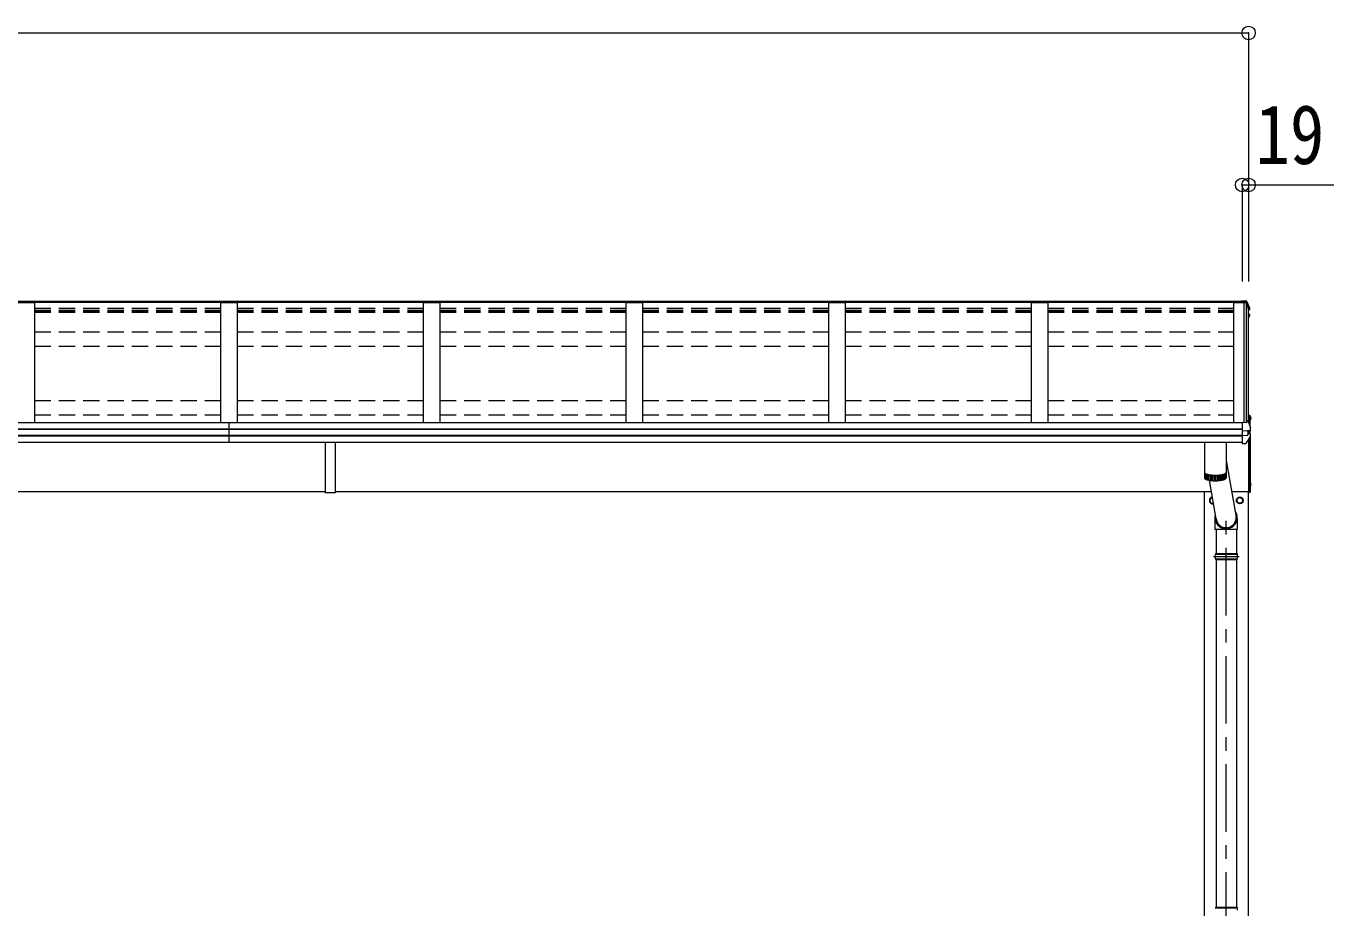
# Model space of a CAD drawing. Units: millimetres at full size; details may follow other scales. Extents: x -11243 to 11243, y -7760 to 7760.
# Drawn here: x -3817 to 55, y -3146 to -537 of the extents above; entities that cross this region are included whole.
import ezdxf
from ezdxf.enums import TextEntityAlignment as Align

# ---------------------------------------------------------------- set-up
doc = ezdxf.new("R2010")
doc.units = ezdxf.units.MM
doc.header["$LTSCALE"] = 40
doc.header["$PDMODE"] = 32
doc.header["$PDSIZE"] = 40
doc.linetypes.add('CHAIN1', pattern=[8, 5, -1, 1, -1])
doc.linetypes.add('DASHED1', pattern=[1.8, 1.2, -0.6])
for name, color, linetype, lineweight in [('0-1_本体', 5, 'CHAIN1', 9), ('0-3_ELV2', 4, 'Continuous', 9), ('0-6_OTH_LINE', 6, 'Continuous', 9), ('0-9_OUTLINE', 7, 'Continuous', 9)]:
    doc.layers.add(name, color=color, linetype=linetype, lineweight=lineweight)
doc.styles.add('ＭＳ ゴシック', font='')
doc.styles.get('ＭＳ ゴシック').set_extended_font_data('MS Gothic')

msp = doc.modelspace()

# ---------------------------------------------------------------- linework, layer by layer
at = {"layer": '0-1_本体'}
msp.add_line((-263.61, -5161.28), (-263.61, -1995.37), dxfattribs=at)
at = {"layer": '0-3_ELV2'}
for p, q in [((-216.61, -1352.27), (-8016.61, -1352.27)), ((-216.61, -1354.49), (-8016.61, -1354.49)), ((-3551.61, -1355.39), (-3551.61, -1352.27)), ((-219.61, -1352.27), (-219.61, -1349.41)), ((-219.61, -1349.41), (-205.45, -1350.18)), ((-216.61, -1352.27), (-219.61, -1352.27)), ((-216.61, -1352.27), (-216.61, -1355.61)), ((-216.61, -1354.51), (-205.78, -1355.12)), ((-205.78, -1355.12), (-205.41, -1352.64)), ((-205.63, -1355.33), (-205.41, -1353.84)), ((-3791.61, -1355.65), (-3841.61, -1355.65)), ((-3791.61, -1355.65), (-3791.61, -1710.47)), ((-3241.61, -1355.65), (-3241.61, -1710.47)), ((-3191.61, -1355.65), (-3241.61, -1355.65)), ((-3191.61, -1355.65), (-3191.61, -1710.47)), ((-2641.61, -1355.65), (-2641.61, -1710.47)), ((-2591.61, -1355.65), (-2641.61, -1355.65)), ((-2591.61, -1355.65), (-2591.61, -1710.47)), ((-2041.61, -1355.65), (-2041.61, -1710.47)), ((-1991.61, -1355.65), (-2041.61, -1355.65)), ((-1991.61, -1355.65), (-1991.61, -1710.47)), ((-1441.61, -1355.65), (-1441.61, -1710.47)), ((-1391.61, -1355.65), (-1441.61, -1355.65)), ((-1391.61, -1355.65), (-1391.61, -1710.47)), ((-791.61, -1355.65), (-841.61, -1355.65)), ((-841.61, -1355.65), (-841.61, -1710.47)), ((-791.61, -1355.65), (-791.61, -1710.47)), ((-241.61, -1710.47), (-241.61, -1355.61)), ((-216.61, -1355.61), (-241.61, -1355.61)), ((-205.78, -1355.5), (-216.61, -1355.5)), ((-210.31, -1709.08), (-210.31, -1355.5)), ((-205.78, -1355.12), (-205.78, -1355.54)), ((-204.44, -1355.39), (-205.63, -1355.33)), ((-204.61, -1355.38), (-204.61, -1709.36)), ((-197.61, -1710.48), (-197.61, -1372.77)), ((-197.61, -1375.13), (-197.05, -1375.02)), ((-197.61, -1375.48), (-197.05, -1375.37)), ((-196.19, -1376.73), (-197.61, -1377.01)), ((-197.61, -1388.79), (-196.48, -1388.93)), ((-197.61, -1392.8), (-195.79, -1393.16)), ((-195.14, -1371.44), (-195.14, -1375.46)), ((-194.78, -1390.05), (-194.77, -1390.11)), ((-194.74, -1390.38), (-194.74, -1394.43)), ((-196.76, -1394.49), (-197.61, -1394.33)), ((-197.61, -1690.51), (-197.11, -1690.51)), ((-194.17, -1689.33), (-197.11, -1689.51)), ((-197.11, -1689.51), (-197.11, -1711.77)), ((-193.11, -1722.49), (-193.11, -1690.32)), ((-192.61, -1693.59), (-193.11, -1693.68)), ((-192.61, -1701.42), (-193.11, -1701.33)), ((-192.61, -1693.59), (-191.64, -1693.77)), ((-192.61, -1693.59), (-192.61, -1701.42)), ((-192.61, -1701.42), (-191.64, -1701.25)), ((-216.61, -1710.47), (-8016.61, -1710.47)), ((-216.61, -1730), (-8016.61, -1730)), ((-216.61, -1730.9), (-8016.61, -1730.9)), ((-3216.61, -1710.47), (-3216.61, -1769.46)), ((-216.61, -1708.78), (-216.61, -1772.26)), ((-216.61, -1734.09), (-201.82, -1734.19)), ((-200.17, -1734.1), (-193.79, -1733.3)), ((-199.61, -1734.03), (-199.61, -1747.82)), ((-199.61, -1741.81), (-192.38, -1743.22)), ((-197.61, -1733.78), (-197.61, -1742.2)), ((-197.11, -1733.72), (-197.11, -1742.3)), ((-193.11, -1743.07), (-193.11, -1733.19)), ((-192.91, -1733.16), (-192.92, -1733.16)), ((-192.91, -1733.16), (-192.84, -1733.15)), ((-192.04, -1732.17), (-192.04, -1725.66)), ((-216.61, -1748.14), (-8016.61, -1748.14)), ((-216.61, -1750.1), (-8016.61, -1750.1)), ((-216.61, -1769.46), (-8016.61, -1769.46)), ((-2931.61, -1769.46), (-2931.61, -1918.01)), ((-2901.61, -1769.46), (-2901.61, -1918.01)), ((-216.61, -1747.95), (-201.82, -1747.75)), ((-216.61, -1772.26), (-205.03, -1771.63)), ((-204.24, -1771.16), (-204.25, -1771.18)), ((-197.61, -1760.91), (-197.61, -1915.51)), ((-193.11, -1753.58), (-193.11, -1915.69)), ((-191.57, -1750.72), (-191.57, -1744.19)), ((-295.53, -1882.27), (-296.69, -1882.27)), ((-192.61, -1889.59), (-193.11, -1889.68)), ((-192.61, -1889.59), (-191.64, -1889.77)), ((-192.61, -1889.59), (-192.61, -1897.42)), ((-2931.61, -1915.51), (-7924.79, -1915.51)), ((-2901.61, -1918.01), (-2931.61, -1918.01)), ((-308.44, -1915.51), (-2901.61, -1915.51)), ((-328.61, -1915.51), (-328.61, -4965.51)), ((-197.61, -1915.51), (-247.48, -1915.51)), ((-198.61, -1915.51), (-198.61, -4965.51)), ((-197.11, -1915.51), (-197.61, -1915.51)), ((-192.61, -1897.42), (-193.11, -1897.33)), ((-192.61, -1897.42), (-191.64, -1897.25)), ((-312.21, -1940.26), (-312.11, -1940.26)), ((-312.21, -1940.76), (-312.11, -1940.76)), ((-232.21, -1940.26), (-232.11, -1940.26)), ((-232.21, -1940.76), (-232.11, -1940.76))]:
    msp.add_line(p, q, dxfattribs=at)
at = {"layer": '0-3_ELV2', "linetype": 'DASHED1'}
for p, q in [((-3791.61, -1371.05), (-3241.61, -1371.05)), ((-3791.61, -1377.42), (-3241.61, -1377.42)), ((-3791.61, -1379.41), (-3241.61, -1379.41)), ((-3791.61, -1383.18), (-3241.61, -1383.18)), ((-3191.61, -1371.05), (-2641.61, -1371.05)), ((-3191.61, -1377.42), (-2641.61, -1377.42)), ((-3191.61, -1379.41), (-2641.61, -1379.41)), ((-3191.61, -1383.18), (-2641.61, -1383.18)), ((-2591.61, -1371.05), (-2041.61, -1371.05)), ((-2591.61, -1377.42), (-2041.61, -1377.42)), ((-2591.61, -1379.41), (-2041.61, -1379.41)), ((-2591.61, -1383.18), (-2041.61, -1383.18)), ((-1991.61, -1371.05), (-1441.61, -1371.05)), ((-1991.61, -1377.42), (-1441.61, -1377.42)), ((-1991.61, -1379.41), (-1441.61, -1379.41)), ((-1991.61, -1383.18), (-1441.61, -1383.18)), ((-1391.61, -1371.05), (-841.61, -1371.05)), ((-1391.61, -1377.42), (-841.61, -1377.42)), ((-1391.61, -1379.41), (-841.61, -1379.41)), ((-1391.61, -1383.18), (-841.61, -1383.18)), ((-791.61, -1371.05), (-241.61, -1371.05)), ((-791.61, -1377.42), (-241.61, -1377.42)), ((-791.61, -1379.41), (-241.61, -1379.41)), ((-791.61, -1383.18), (-241.61, -1383.18)), ((-3791.61, -1441.66), (-3241.61, -1441.66)), ((-3191.61, -1441.66), (-2641.61, -1441.66)), ((-2591.61, -1441.66), (-2041.61, -1441.66)), ((-1991.61, -1441.66), (-1441.61, -1441.66)), ((-1391.61, -1441.66), (-841.61, -1441.66)), ((-791.61, -1441.66), (-241.61, -1441.66)), ((-3791.61, -1484.17), (-3241.61, -1484.17)), ((-3191.61, -1484.17), (-2641.61, -1484.17)), ((-2591.61, -1484.17), (-2041.61, -1484.17)), ((-1991.61, -1484.17), (-1441.61, -1484.17)), ((-1391.61, -1484.17), (-841.61, -1484.17)), ((-791.61, -1484.17), (-241.61, -1484.17)), ((-3791.61, -1644.44), (-3241.61, -1644.44)), ((-3191.61, -1644.44), (-2641.61, -1644.44)), ((-2591.61, -1644.44), (-2041.61, -1644.44)), ((-1991.61, -1644.44), (-1441.61, -1644.44)), ((-1391.61, -1644.44), (-841.61, -1644.44)), ((-791.61, -1644.44), (-241.61, -1644.44)), ((-3791.61, -1686.96), (-3241.61, -1686.96)), ((-3191.61, -1686.96), (-2641.61, -1686.96)), ((-2591.61, -1686.96), (-2041.61, -1686.96)), ((-1991.61, -1686.96), (-1441.61, -1686.96)), ((-1391.61, -1686.96), (-841.61, -1686.96)), ((-791.61, -1686.96), (-241.61, -1686.96)), ((-192.85, -1696.36), (-193.46, -1697.51)), ((-192.85, -1698.65), (-193.46, -1697.51)), ((-190.53, -1695.21), (-192.85, -1696.36)), ((-190.53, -1699.81), (-192.85, -1698.65)), ((-192.85, -1892.36), (-193.46, -1893.51)), ((-192.85, -1894.65), (-193.46, -1893.51)), ((-190.53, -1891.21), (-192.85, -1892.36)), ((-190.53, -1895.81), (-192.85, -1894.65))]:
    msp.add_line(p, q, dxfattribs=at)
at = {"layer": '0-3_ELV2'}
for points in [[(-219.61, -1351.84), (-205.41, -1352.64), (-205.41, -1353.84), (-204.3, -1353.9)], [(-205.72, -1355.54), (-205.63, -1354.98), (-205.63, -1355.33)], [(-202.81, -1351.39), (-198.56, -1362), (-195.22, -1370.95), (-195.15, -1371.22), (-195.15, -1371.28)], [(-202.81, -1354.96), (-201.81, -1357.45), (-200.83, -1359.95), (-199.86, -1362.45), (-198.9, -1364.95), (-197.96, -1367.46), (-197.03, -1369.98), (-196.12, -1372.5), (-195.21, -1375.03)], [(-195.15, -1371.28), (-195.14, -1371.39), (-195.14, -1371.44)], [(-194.77, -1390.07), (-194.74, -1390.24), (-194.74, -1390.38)], [(-194.91, -1395.07), (-196.37, -1397.62), (-197.61, -1399.74)], [(-216.61, -1708.78), (-202.61, -1709.46), (-202.61, -1703.81), (-200.85, -1703.9)], [(-200.17, -1734.1), (-200.41, -1734.12), (-200.56, -1734.14)], [(-199.97, -1704.53), (-198.94, -1707.11), (-197.92, -1709.69), (-196.91, -1712.29), (-195.92, -1714.89), (-194.94, -1717.49), (-193.98, -1720.1), (-193.03, -1722.71), (-192.1, -1725.33)], [(-195.39, -1733.39), (-194.15, -1733.34), (-192.92, -1733.16)], [(-192.1, -1725.33), (-192.05, -1725.54), (-192.04, -1725.66)], [(-197.11, -1760.11), (-197.11, -1916.51), (-194.17, -1916.68)], [(-302.32, -1949.57), (-303.61, -1950.32), (-312.11, -1945.41), (-312.11, -1935.6), (-305.51, -1931.79)]]:
    msp.add_lwpolyline(points, dxfattribs=at)
msp.add_lwpolyline([(-223.61, -1930.69), (-215.11, -1935.6), (-215.11, -1945.41), (-223.61, -1950.32), (-232.11, -1945.41), (-232.11, -1935.6)], close=True, dxfattribs=at)
for radius in [10, 8.5]:
    msp.add_circle((-223.61, -1940.51), radius, dxfattribs=at)
for centre, radius, start, end in [((-205.03, -1352.77), 2.62, 31.83445, 99.24), ((-204.38, -1355.6), 1.7, 22.00225, 87.0423), ((-204.45, -1355.69), 0.3, 21.99494, 87.04231), ((-666.55, -1541.95), 498.52, 19.56907, 21.95354), ((-197.1, -1374.73), 0.3, 280.95393, 327.06409), ((-197.1, -1375.08), 0.299, 280.88931, 19.51522), ((-196.49, -1391.26), 2.32, 60.30373, 87.34859), ((-196.44, -1375.46), 1.3, 280.88938, 19.44863), ((-196.04, -1390.34), 1.3, 10.02543, 80.23195), ((-196.03, -1394.43), 1.3, 330.27138, 79.1216), ((-629.38, -1146.18), 499.04, 329.90411, 330.14673), ((-629.38, -1146.52), 499.04, 329.90411, 330.14673), ((-196.82, -1394.79), 0.299, 330.19129, 79.12168), ((-194.11, -1690.32), 1, 0, 93.5), ((-191.8, -1694.65), 0.9, 30.63591, 80), ((-191.8, -1700.36), 0.9, 280, 329.36409), ((-196.61, -1697.51), 6.5, 329.36409, 30.63591), ((-200.9, -1704.9), 1, 22.05378, 87.04045), ((-193.04, -1732.17), 1, 281.45361, 0), ((-205.08, -1770.63), 1, 273.10735, 326.38063), ((-586.52, -1517.02), 459.05, 326.38357, 329.32444), ((-199.27, -1731.47), 16.37, 265.48312, 268.58725), ((-192.57, -1744.2), 0.998, 0.05121, 79.086), ((-192.57, -1750.72), 1, 329.32149, 0), ((-191.8, -1890.65), 0.9, 30.63591, 80), ((-191.8, -1896.36), 0.9, 280, 329.36409), ((-196.61, -1893.51), 6.5, 329.36409, 30.63591), ((-303.61, -1940.51), 10, 102.06317, 278.29935), ((-303.61, -1940.51), 8.5, 102.39542, 277.96709), ((-303.61, -1940.51), 8.6, 111.25399, 128.74601), ((-223.61, -1940.51), 8.6, 111.25399, 128.74601), ((-223.61, -1940.51), 8.6, 51.25399, 68.74601), ((-194.11, -1915.69), 1, 266.5, 0), ((-303.61, -1940.51), 8.6, 171.25399, 178.33419), ((-303.61, -1940.51), 8.6, 181.66581, 188.74601), ((-303.61, -1940.51), 8.6, 231.25399, 248.74601), ((-223.61, -1940.51), 8.6, 171.25399, 178.33419), ((-223.61, -1940.51), 8.6, 181.66581, 188.74601), ((-223.61, -1940.51), 8.6, 231.25399, 248.74601), ((-223.61, -1940.51), 8.6, 291.25399, 308.74601), ((-223.61, -1940.51), 8.6, 351.25399, 8.74601)]:
    msp.add_arc(centre, radius, start, end, dxfattribs=at)
for centre, major_axis, ratio, start_param, end_param in [((-200.46, -1726.58), (9.96, 2.12), 0.734427, 4.4222801, 4.5475838), ((-200.46, -1755.35), (-9.97, 1.96), 0.736539, 4.8664216, 4.9917253), ((-200.61, -1747.63), (-1, 0.195), 0.067217, 2.8005545, 3.1546872)]:
    msp.add_ellipse(centre, major_axis=major_axis, ratio=ratio, start_param=start_param, end_param=end_param, dxfattribs=at)
at = {"layer": '0-6_OTH_LINE'}
for p, q in [((-8035.61, -556.81), (-197.61, -556.81)), ((-197.61, -556.81), (-197.61, -1292.27)), ((-216.61, -1006.81), (-216.61, -1292.27)), ((-216.61, -1006.81), (-197.61, -1006.81)), ((-197.61, -1006.81), (-197.61, -1292.27)), ((-197.61, -1006.81), (54.89, -1006.81))]:
    msp.add_line(p, q, dxfattribs=at)
for p in [(-197.61, -556.81), (-216.61, -1006.81), (-197.61, -1006.81)]:
    msp.add_point(p, dxfattribs=at)
at = {"layer": '0-9_OUTLINE'}
for p, q in [((-328.11, -1769.46), (-328.11, -1873.99)), ((-264.11, -1769.46), (-264.11, -1873.99)), ((-264.11, -1822.87), (-234.09, -1990.07)), ((-327.53, -1875.54), (-327.53, -1860.09)), ((-326.3, -1861.27), (-326.3, -1876.73)), ((-324.48, -1877.82), (-324.48, -1862.36)), ((-322.12, -1863.36), (-322.12, -1878.81)), ((-319.25, -1879.71), (-319.25, -1864.26)), ((-315.93, -1880.49), (-315.93, -1865.03)), ((-314.68, -1880.73), (-293.14, -2000.68)), ((-312.23, -1865.69), (-312.23, -1881.14)), ((-308.21, -1866.2), (-308.21, -1881.65)), ((-303.97, -1866.56), (-303.97, -1882.01)), ((-299.57, -1866.76), (-299.57, -1882.22)), ((-295.11, -1866.81), (-295.11, -1882.26)), ((-290.67, -1866.69), (-290.67, -1882.14)), ((-286.34, -1866.42), (-286.34, -1881.87)), ((-282.2, -1865.99), (-282.2, -1881.44)), ((-278.33, -1865.41), (-278.33, -1880.87)), ((-274.82, -1864.71), (-274.82, -1880.17)), ((-271.71, -1863.89), (-271.71, -1879.34)), ((-269.09, -1862.97), (-269.09, -1878.42)), ((-266.99, -1861.96), (-266.99, -1877.42)), ((-265.47, -1860.91), (-265.47, -1876.37)), ((-297, -1994.86), (-297, -2026.45)), ((-231.01, -1995.28), (-231.01, -2026.45)), ((-231.01, -2026.45), (-297, -2026.45)), ((-293.61, -2026.45), (-293.61, -2097.45)), ((-233.61, -2026.45), (-233.61, -2097.45)), ((-301.61, -2106.45), (-225.61, -2106.45)), ((-296.22, -2099.45), (-231.01, -2099.45)), ((-296.22, -2113.45), (-231.01, -2113.45)), ((-295.61, -2097.45), (-231.61, -2097.45)), ((-295.61, -2097.45), (-295.61, -2099.45)), ((-295.61, -2113.45), (-295.61, -2115.45)), ((-295.61, -2115.45), (-231.61, -2115.45)), ((-293.61, -2115.45), (-293.61, -3144.48)), ((-233.61, -2115.45), (-233.61, -3144.48)), ((-231.61, -2097.45), (-231.61, -2099.45)), ((-231.61, -2113.45), (-231.61, -2115.45)), ((-296.22, -3146.48), (-231.01, -3146.48)), ((-295.61, -3144.48), (-231.61, -3144.48)), ((-295.61, -3144.48), (-295.61, -3146.48)), ((-231.61, -3144.48), (-231.61, -3146.48))]:
    msp.add_line(p, q, dxfattribs=at)
for points in [[(-328.11, -1857.57), (-328.11, -1857.71), (-328, -1858.27), (-327.74, -1858.82), (-327.35, -1859.37), (-326.8, -1859.91), (-326.12, -1860.44), (-325.3, -1860.96), (-324.35, -1861.46), (-323.27, -1861.95), (-322.07, -1862.41), (-320.74, -1862.86), (-319.31, -1863.27), (-317.77, -1863.67), (-316.13, -1864.03), (-314.39, -1864.37), (-312.58, -1864.67), (-310.69, -1864.94), (-308.73, -1865.18), (-306.72, -1865.38), (-304.66, -1865.55), (-302.56, -1865.68), (-300.42, -1865.77), (-298.27, -1865.83), (-296.11, -1865.85)], [(-328.06, -1858.05), (-328.07, -1858.11), (-328.11, -1858.67), (-328, -1859.23), (-327.74, -1859.79), (-327.35, -1860.34), (-326.8, -1860.88), (-326.12, -1861.41), (-325.3, -1861.93), (-324.35, -1862.43), (-323.27, -1862.91), (-322.07, -1863.38), (-320.74, -1863.82), (-319.31, -1864.24), (-317.77, -1864.63), (-316.13, -1865), (-314.39, -1865.33), (-312.58, -1865.64), (-310.69, -1865.91), (-308.73, -1866.14), (-306.72, -1866.35), (-304.66, -1866.52), (-302.56, -1866.65), (-300.42, -1866.74), (-298.27, -1866.8), (-296.11, -1866.82)], [(-296.11, -1865.85), (-293.95, -1865.83), (-291.8, -1865.77), (-289.67, -1865.68), (-287.57, -1865.55), (-285.51, -1865.38), (-283.49, -1865.18), (-281.54, -1864.94), (-279.65, -1864.67), (-277.83, -1864.37), (-276.1, -1864.03), (-274.46, -1863.67), (-272.92, -1863.27), (-271.48, -1862.86), (-270.16, -1862.41), (-268.96, -1861.95), (-267.88, -1861.46), (-266.92, -1860.96), (-266.11, -1860.44), (-265.42, -1859.91), (-264.88, -1859.37), (-264.48, -1858.82), (-264.23, -1858.27), (-264.12, -1857.71), (-264.11, -1857.57)], [(-296.11, -1866.82), (-293.95, -1866.8), (-291.8, -1866.74), (-289.67, -1866.65), (-287.57, -1866.52), (-285.51, -1866.35), (-283.49, -1866.14), (-281.54, -1865.91), (-279.65, -1865.64), (-277.83, -1865.33), (-276.1, -1865), (-274.46, -1864.63), (-272.92, -1864.24), (-271.48, -1863.82), (-270.16, -1863.38), (-268.96, -1862.91), (-267.88, -1862.43), (-266.92, -1861.93), (-266.11, -1861.41), (-265.42, -1860.88), (-264.88, -1860.34), (-264.48, -1859.79), (-264.23, -1859.23), (-264.12, -1858.67), (-264.15, -1858.11), (-264.17, -1858.05)], [(-328.11, -1873.99), (-328.11, -1874.13), (-328, -1874.69), (-327.74, -1875.24), (-327.35, -1875.79), (-326.8, -1876.33), (-326.12, -1876.86), (-325.3, -1877.38), (-324.35, -1877.88), (-323.27, -1878.37), (-322.07, -1878.83), (-320.74, -1879.28), (-319.31, -1879.69), (-317.77, -1880.09), (-316.13, -1880.45), (-314.39, -1880.79), (-312.58, -1881.09), (-310.69, -1881.36), (-308.73, -1881.6), (-306.72, -1881.8), (-304.66, -1881.97), (-302.56, -1882.1), (-300.42, -1882.19), (-298.27, -1882.25), (-296.11, -1882.27)], [(-326.41, -1860.24), (-325.96, -1860.7), (-325.32, -1861.22), (-324.55, -1861.73), (-323.64, -1862.22), (-322.6, -1862.7), (-321.44, -1863.16), (-320.16, -1863.6), (-318.77, -1864.01), (-317.27, -1864.4), (-315.68, -1864.76), (-313.99, -1865.09), (-312.22, -1865.39), (-310.38, -1865.66), (-308.46, -1865.89), (-306.49, -1866.09), (-304.48, -1866.26), (-302.42, -1866.39), (-300.33, -1866.48), (-298.23, -1866.54), (-296.11, -1866.56)], [(-296.11, -1866.56), (-294, -1866.54), (-291.89, -1866.48), (-289.81, -1866.39), (-287.75, -1866.26), (-285.73, -1866.09), (-283.76, -1865.89), (-281.85, -1865.66), (-280.01, -1865.39), (-278.24, -1865.09), (-276.55, -1864.76), (-274.95, -1864.4), (-273.46, -1864.01), (-272.07, -1863.6), (-270.79, -1863.16), (-269.63, -1862.7), (-268.59, -1862.22), (-267.68, -1861.73), (-266.9, -1861.22), (-266.26, -1860.7), (-265.82, -1860.24)], [(-296.11, -1882.27), (-293.95, -1882.25), (-291.8, -1882.19), (-289.67, -1882.1), (-287.57, -1881.97), (-285.51, -1881.8), (-283.49, -1881.6), (-281.54, -1881.36), (-279.65, -1881.09), (-277.83, -1880.79), (-276.1, -1880.45), (-274.46, -1880.09), (-272.92, -1879.69), (-271.48, -1879.28), (-270.16, -1878.83), (-268.96, -1878.37), (-267.88, -1877.88), (-266.92, -1877.38), (-266.11, -1876.86), (-265.42, -1876.33), (-264.88, -1875.79), (-264.48, -1875.24), (-264.23, -1874.69), (-264.12, -1874.13), (-264.11, -1873.99)]]:
    msp.add_lwpolyline(points, dxfattribs=at)
for centre, start, end in [((-269.36, -2106.45), 165.38919, 194.61079), ((-257.86, -2106.45), 0, 14.61083), ((-257.86, -2106.45), 345.38917, 0), ((-257.86, -3153.48), 0, 14.61083)]:
    msp.add_arc(centre, 27.75, start, end, dxfattribs=at)
for centre, major_axis, ratio, start_param, end_param in [((-264, -1991.77), (-33, -3.09), 0.972144, 5.9450644, 9.9629339), ((-263.94, -1991.76), (-29.65, -2.78), 0.991517, 6.2831853, 9.4274888)]:
    msp.add_ellipse(centre, major_axis=major_axis, ratio=ratio, start_param=start_param, end_param=end_param, dxfattribs=at)

# ---------------------------------------------------------------- texts
at = {"layer": '0-6_OTH_LINE', "color": 7, "style": 'ＭＳ ゴシック', "width": 0.85}
msp.add_text('19', height=176, dxfattribs=at).set_placement((-176.91, -997.72), align=Align.BOTTOM_LEFT)

doc.saveas('drawing.dxf')
